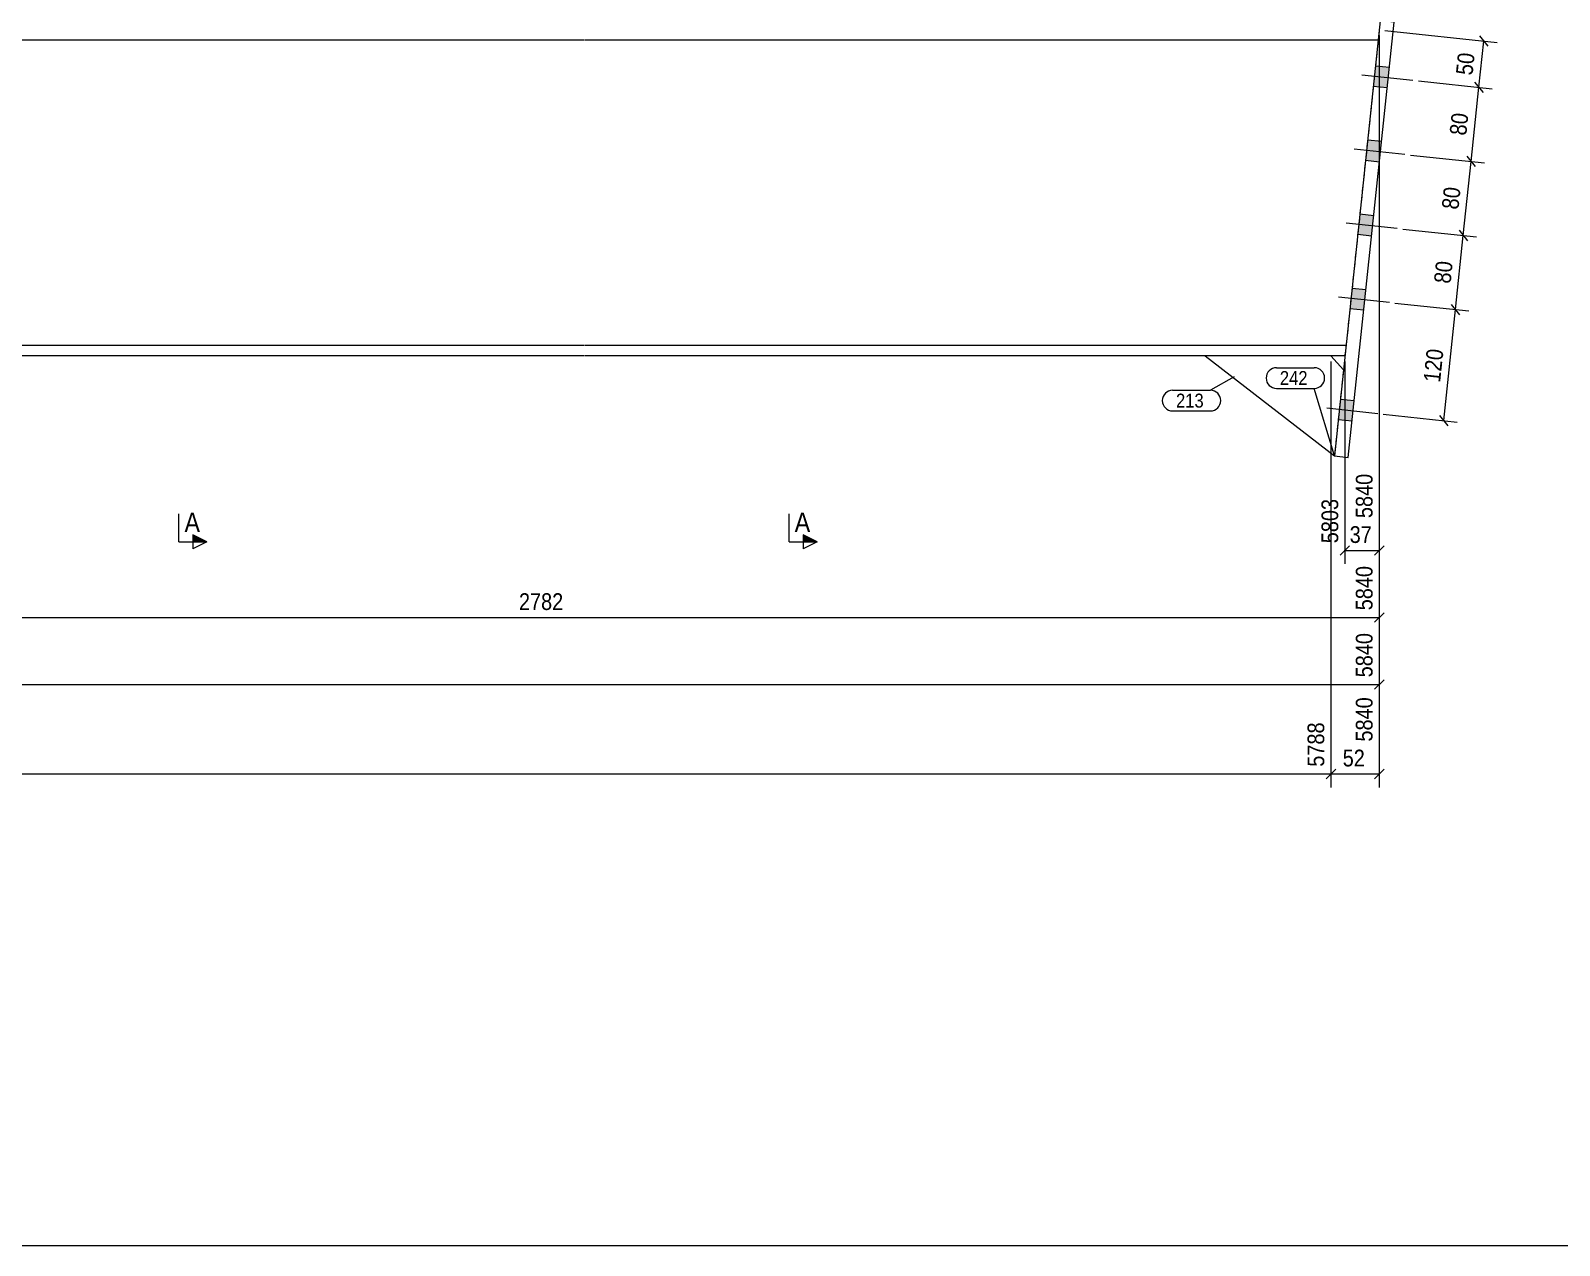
# Model space of a CAD drawing. Header units: millimetres. Extents: x 2 to 825, y 1 to 579.
# Drawn here: x 413.7 to 687.4, y 5 to 222.5 of the extents above; entities that cross this region are included whole.
import ezdxf

# ---------------------------------------------------------------- set-up
doc = ezdxf.new("R2010")
doc.units = ezdxf.units.MM
doc.linetypes.add('XKITLINE00', pattern=[0])
doc.linetypes.add('XKITLINE01', pattern=[4, 1, -1, 1, -1])
for name, color, linetype, lineweight in [('Bolt', 3, 'Continuous', 0), ('Dimensions', 7, 'Continuous', 0), ('DrawingSheet', 5, 'Continuous', 0), ('Part', 2, 'Continuous', 0), ('PartMark', 7, 'Continuous', 0), ('Section', 6, 'Continuous', 0)]:
    doc.layers.add(name, color=color, linetype=linetype, lineweight=lineweight)
doc.styles.add('ARIAL', font='ARIAL.TTF')

# ---------------------------------------------------------------- blocks, each defined once
blk = doc.blocks.new('*A8')
at = {"layer": 'Bolt'}
for points in [[(656.55, 212.18), (654.06, 212.44), (654.45, 216.09), (656.93, 215.83)], [(656.55, 212.18), (654.06, 212.44), (654.45, 216.09), (656.93, 215.83)], [(655.15, 198.92), (652.66, 199.19), (653.05, 202.83), (655.53, 202.57)], [(655.15, 198.92), (652.66, 199.19), (653.05, 202.83), (655.53, 202.57)], [(653.75, 185.66), (651.26, 185.93), (651.65, 189.57), (654.14, 189.31)], [(653.75, 185.66), (651.26, 185.93), (651.65, 189.57), (654.14, 189.31)], [(652.35, 172.4), (649.87, 172.67), (650.25, 176.31), (652.74, 176.05)], [(652.35, 172.4), (649.87, 172.67), (650.25, 176.31), (652.74, 176.05)], [(650.25, 152.51), (647.77, 152.78), (648.15, 156.42), (650.64, 156.16)], [(650.25, 152.51), (647.77, 152.78), (648.15, 156.42), (650.64, 156.16)]]:
    blk.add_hatch(color=3, dxfattribs=at).paths.add_polyline_path(points, flags=17)
at = {"layer": 'Bolt', "color": 3, "linetype": 'XKITLINE00', "lineweight": 0}
for p, q in [((661.13, 213.54), (652.02, 214.5)), ((661.13, 213.54), (652.02, 214.5)), ((656.93, 215.83), (654.45, 216.09)), ((656.93, 215.83), (654.45, 216.09)), ((656.55, 212.18), (654.06, 212.44)), ((656.55, 212.18), (654.06, 212.44)), ((655.53, 202.57), (653.05, 202.83)), ((655.53, 202.57), (653.05, 202.83)), ((659.73, 200.28), (650.62, 201.24)), ((659.73, 200.28), (650.62, 201.24)), ((655.15, 198.92), (652.66, 199.19)), ((655.15, 198.92), (652.66, 199.19)), ((654.14, 189.31), (651.65, 189.57)), ((654.14, 189.31), (651.65, 189.57)), ((658.34, 187.02), (649.22, 187.98)), ((658.34, 187.02), (649.22, 187.98)), ((653.75, 185.66), (651.26, 185.93)), ((653.75, 185.66), (651.26, 185.93)), ((652.74, 176.05), (650.25, 176.31)), ((652.74, 176.05), (650.25, 176.31)), ((656.94, 173.76), (647.82, 174.72)), ((656.94, 173.76), (647.82, 174.72)), ((652.35, 172.4), (649.87, 172.67)), ((652.35, 172.4), (649.87, 172.67)), ((650.64, 156.16), (648.15, 156.42)), ((650.64, 156.16), (648.15, 156.42)), ((654.84, 153.87), (645.72, 154.84)), ((654.84, 153.87), (645.72, 154.84)), ((650.25, 152.51), (647.77, 152.78)), ((650.25, 152.51), (647.77, 152.78))]:
    blk.add_line(p, q, dxfattribs=at)
blk = doc.blocks.new('*A10')
at = {"layer": 'Part', "color": 7, "linetype": 'XKITLINE01', "lineweight": 0}
blk.add_line((655.13, 222.56), (648.98, 164.22), dxfattribs=at)
at = {"layer": 'Part', "color": 2, "linetype": 'XKITLINE00', "lineweight": 0}
for p, q in [((512.75, 220.72), (403.62, 220.72)), ((654.94, 220.72), (512.85, 220.72)), ((512.75, 166.06), (403.62, 166.06)), ((512.75, 164.22), (403.62, 164.22)), ((649.17, 166.06), (512.85, 166.06)), ((648.98, 164.22), (512.85, 164.22))]:
    blk.add_line(p, q, dxfattribs=at)
blk = doc.blocks.new('*A21')
at = {"layer": 'Part', "color": 2, "linetype": 'XKITLINE00', "lineweight": 0}
for p, q in [((655.3, 224.21), (647.09, 146.31)), ((649.57, 146.05), (657.79, 223.95)), ((657.79, 223.95), (655.3, 224.21)), ((647.09, 146.31), (649.57, 146.05))]:
    blk.add_line(p, q, dxfattribs=at)
blk = doc.blocks.new('*A25')
at = {"layer": 'Part', "color": 2, "linetype": 'XKITLINE00', "lineweight": 0}
for p, q in [((623.98, 164.22), (647.09, 146.31)), ((646.48, 164.22), (648.71, 161.74))]:
    blk.add_line(p, q, dxfattribs=at)
at = {"layer": 'Part', "color": 7, "linetype": 'XKITLINE01', "lineweight": 0}
for p, q in [((646.48, 164.22), (623.98, 164.22)), ((648.71, 161.74), (647.09, 146.31))]:
    blk.add_line(p, q, dxfattribs=at)
blk = doc.blocks.new('*A54')
at = {"layer": 'DrawingSheet', "color": 5, "linetype": 'XKITLINE00', "lineweight": 0}
blk.add_line((5, 5), (825, 5), dxfattribs=at)
blk = doc.blocks.new('*A62')
at = {"layer": 'Dimensions', "color": 7, "linetype": 'XKITLINE00', "lineweight": 0}
for p, q in [((657.93, 173.66), (671.14, 172.26)), ((666.66, 152.63), (668.76, 172.52)), ((668, 173.45), (669.51, 171.58)), ((655.83, 153.77), (669.04, 152.38)), ((665.9, 153.56), (667.41, 151.69))]:
    blk.add_line(p, q, dxfattribs=at)
at = {"layer": 'Dimensions', "color": 3}
for p in [(668.76, 172.52), (666.66, 152.63)]:
    blk.add_point(p, dxfattribs=at)
at = {"layer": 'Dimensions', "color": 3, "style": 'ARIAL', "width": 0.85}
blk.add_text('120', height=3, rotation=83.9784, dxfattribs=at).set_placement((666.01, 159.39))
blk = doc.blocks.new('*A63')
at = {"layer": 'Dimensions', "color": 7, "linetype": 'XKITLINE00', "lineweight": 0}
for p, q in [((659.33, 186.92), (672.54, 185.52)), ((669.4, 186.71), (670.91, 184.84)), ((668.76, 172.52), (670.15, 185.78)), ((657.93, 173.66), (671.14, 172.26)), ((668, 173.45), (669.51, 171.58))]:
    blk.add_line(p, q, dxfattribs=at)
at = {"layer": 'Dimensions', "color": 3}
for p in [(670.15, 185.78), (668.76, 172.52)]:
    blk.add_point(p, dxfattribs=at)
at = {"layer": 'Dimensions', "color": 3, "style": 'ARIAL', "width": 0.85}
blk.add_text('80', height=3, rotation=83.9784, dxfattribs=at).set_placement((667.88, 177.08))
blk = doc.blocks.new('*A64')
at = {"layer": 'Dimensions', "color": 7, "linetype": 'XKITLINE00', "lineweight": 0}
for p, q in [((660.73, 200.18), (673.94, 198.78)), ((670.8, 199.97), (672.31, 198.1)), ((670.15, 185.78), (671.55, 199.04)), ((659.33, 186.92), (672.54, 185.52)), ((669.4, 186.71), (670.91, 184.84))]:
    blk.add_line(p, q, dxfattribs=at)
at = {"layer": 'Dimensions', "color": 3}
for p in [(671.55, 199.04), (670.15, 185.78)]:
    blk.add_point(p, dxfattribs=at)
at = {"layer": 'Dimensions', "color": 3, "style": 'ARIAL', "width": 0.85}
blk.add_text('80', height=3, rotation=83.9784, dxfattribs=at).set_placement((669.28, 190.34))
blk = doc.blocks.new('*A65')
at = {"layer": 'Dimensions', "color": 7, "linetype": 'XKITLINE00', "lineweight": 0}
for p, q in [((662.13, 213.44), (675.34, 212.04)), ((671.55, 199.04), (672.95, 212.3)), ((672.2, 213.23), (673.71, 211.36)), ((660.73, 200.18), (673.94, 198.78)), ((670.8, 199.97), (672.31, 198.1))]:
    blk.add_line(p, q, dxfattribs=at)
at = {"layer": 'Dimensions', "color": 3}
for p in [(672.95, 212.3), (671.55, 199.04)]:
    blk.add_point(p, dxfattribs=at)
at = {"layer": 'Dimensions', "color": 3, "style": 'ARIAL', "width": 0.85}
blk.add_text('80', height=3, rotation=83.9784, dxfattribs=at).set_placement((670.68, 203.59))
blk = doc.blocks.new('*A66')
at = {"layer": 'Dimensions', "color": 7, "linetype": 'XKITLINE00', "lineweight": 0}
for p, q in [((656.12, 222.45), (676.21, 220.33)), ((672.95, 212.3), (673.83, 220.58)), ((673.07, 221.52), (674.58, 219.65)), ((662.13, 213.44), (675.34, 212.04)), ((672.2, 213.23), (673.71, 211.36))]:
    blk.add_line(p, q, dxfattribs=at)
at = {"layer": 'Dimensions', "color": 3}
for p in [(673.83, 220.58), (672.95, 212.3)]:
    blk.add_point(p, dxfattribs=at)
at = {"layer": 'Dimensions', "color": 3, "style": 'ARIAL', "width": 0.85}
blk.add_text('50', height=3, rotation=83.9784, dxfattribs=at).set_placement((671.81, 214.37))
blk = doc.blocks.new('*A73')
at = {"layer": 'Dimensions', "color": 7, "linetype": 'XKITLINE00', "lineweight": 0}
for p, q in [((655.13, 221.56), (655.13, 126.99)), ((648.98, 163.22), (648.98, 126.99)), ((649.82, 130.24), (648.13, 128.54)), ((648.98, 129.39), (655.13, 129.39)), ((655.98, 130.24), (654.28, 128.54))]:
    blk.add_line(p, q, dxfattribs=at)
at = {"layer": 'Dimensions', "color": 3}
for p in [(648.98, 129.39), (655.13, 129.39)]:
    blk.add_point(p, dxfattribs=at)
at = {"layer": 'Dimensions', "color": 3, "style": 'ARIAL', "width": 0.85}
for s, p in [('5840', (653.93, 135.19)), ('5803', (647.78, 130.69))]:
    blk.add_text(s, height=3, rotation=90.0002, dxfattribs=at).set_placement(p)
blk.add_text('37', height=3, dxfattribs=at).set_placement((649.83, 130.74))
blk = doc.blocks.new('*A75')
at = {"layer": 'PartMark', "color": 7, "linetype": 'XKITLINE00', "lineweight": 0}
for p, q in [((636.73, 162.11), (643.49, 162.11)), ((636.73, 158.41), (643.49, 158.41)), ((647.09, 146.31), (643.49, 158.41))]:
    blk.add_line(p, q, dxfattribs=at)
for centre, start, end in [((636.73, 160.26), 90, 270), ((643.49, 160.26), 270, 90)]:
    blk.add_arc(centre, 1.85, start, end, dxfattribs=at)
at = {"layer": 'PartMark', "color": 3, "style": 'ARIAL', "width": 0.85}
blk.add_text('242', height=2.5, dxfattribs=at).set_placement((637.33, 159.01))
blk = doc.blocks.new('*A77')
at = {"layer": 'PartMark', "color": 7, "linetype": 'XKITLINE00', "lineweight": 0}
for p, q in [((629.15, 160.47), (624.9, 158.07)), ((618.14, 158.07), (624.9, 158.07)), ((618.14, 154.37), (624.9, 154.37))]:
    blk.add_line(p, q, dxfattribs=at)
for centre, start, end in [((618.14, 156.22), 90, 270), ((624.9, 156.22), 270, 90)]:
    blk.add_arc(centre, 1.85, start, end, dxfattribs=at)
at = {"layer": 'PartMark', "color": 3, "style": 'ARIAL', "width": 0.85}
blk.add_text('213', height=2.5, dxfattribs=at).set_placement((618.74, 154.97))
blk = doc.blocks.new('*A83')
at = {"layer": 'Section'}
for points in [[(551.98, 267.67), (554.48, 267.67), (551.98, 266.42)], [(551.98, 132.19), (554.48, 130.94), (551.98, 130.94)]]:
    blk.add_hatch(color=3, dxfattribs=at).paths.add_polyline_path(points, flags=17)
at = {"layer": 'Section', "color": 3, "linetype": 'XKITLINE00', "lineweight": 0}
for p, q in [((551.98, 266.42), (551.98, 268.92)), ((551.98, 268.92), (554.48, 267.67)), ((554.48, 267.67), (551.98, 266.42)), ((554.48, 130.94), (551.98, 132.19)), ((551.98, 132.19), (551.98, 129.69)), ((554.48, 130.94), (551.98, 129.69))]:
    blk.add_line(p, q, dxfattribs=at)
at = {"layer": 'Section', "color": 1, "linetype": 'XKITLINE00', "lineweight": 0}
for p, q in [((549.48, 267.67), (549.48, 262.67)), ((549.48, 267.67), (554.48, 267.67)), ((549.48, 130.94), (549.48, 135.94)), ((549.48, 130.94), (554.48, 130.94))]:
    blk.add_line(p, q, dxfattribs=at)
at = {"layer": 'Section', "color": 7, "style": 'ARIAL', "width": 0.85}
for p in [(550.48, 262.42), (550.48, 132.69)]:
    blk.add_text('A', height=3.5, dxfattribs=at).set_placement(p)
blk = doc.blocks.new('*A85')
at = {"layer": 'Section'}
for points in [[(442.75, 267.67), (445.25, 267.67), (442.75, 266.42)], [(442.75, 132.19), (445.25, 130.94), (442.75, 130.94)]]:
    blk.add_hatch(color=3, dxfattribs=at).paths.add_polyline_path(points, flags=17)
at = {"layer": 'Section', "color": 3, "linetype": 'XKITLINE00', "lineweight": 0}
for p, q in [((442.75, 266.42), (442.75, 268.92)), ((442.75, 268.92), (445.25, 267.67)), ((445.25, 267.67), (442.75, 266.42)), ((445.25, 130.94), (442.75, 132.19)), ((442.75, 132.19), (442.75, 129.69)), ((445.25, 130.94), (442.75, 129.69))]:
    blk.add_line(p, q, dxfattribs=at)
at = {"layer": 'Section', "color": 1, "linetype": 'XKITLINE00', "lineweight": 0}
for p, q in [((440.25, 267.67), (440.25, 262.67)), ((440.25, 267.67), (445.25, 267.67)), ((440.25, 130.94), (440.25, 135.94)), ((440.25, 130.94), (445.25, 130.94))]:
    blk.add_line(p, q, dxfattribs=at)
at = {"layer": 'Section', "color": 7, "style": 'ARIAL', "width": 0.85}
for p in [(441.25, 262.42), (441.25, 132.69)]:
    blk.add_text('A', height=3.5, dxfattribs=at).set_placement(p)
blk = doc.blocks.new('*A90')
at = {"layer": 'Dimensions', "color": 7, "linetype": 'XKITLINE00', "lineweight": 0}
for p, q in [((646.48, 163.22), (646.48, 86.99)), ((56.45, 89.39), (646.48, 89.39)), ((647.32, 90.24), (645.63, 88.54))]:
    blk.add_line(p, q, dxfattribs=at)
at = {"layer": 'Dimensions', "color": 3}
blk.add_point((646.48, 89.39), dxfattribs=at)
at = {"layer": 'Dimensions', "color": 3, "style": 'ARIAL', "width": 0.85}
blk.add_text('5788', height=3, rotation=90.0002, dxfattribs=at).set_placement((645.28, 90.69))
blk = doc.blocks.new('*A91')
at = {"layer": 'Dimensions', "color": 7, "linetype": 'XKITLINE00', "lineweight": 0}
for p, q in [((655.13, 221.56), (655.13, 86.99)), ((646.48, 163.22), (646.48, 86.99)), ((647.32, 90.24), (645.63, 88.54)), ((646.48, 89.39), (655.13, 89.39)), ((655.98, 90.24), (654.28, 88.54))]:
    blk.add_line(p, q, dxfattribs=at)
at = {"layer": 'Dimensions', "color": 3}
for p in [(646.48, 89.39), (655.13, 89.39)]:
    blk.add_point(p, dxfattribs=at)
at = {"layer": 'Dimensions', "color": 3, "style": 'ARIAL', "width": 0.85}
blk.add_text('5840', height=3, rotation=90.0002, dxfattribs=at).set_placement((653.93, 95.19))
blk.add_text('52', height=3, dxfattribs=at).set_placement((648.58, 90.74))
blk = doc.blocks.new('*A94')
at = {"layer": 'Dimensions', "color": 7, "linetype": 'XKITLINE00', "lineweight": 0}
for p, q in [((655.13, 221.56), (655.13, 102.99)), ((81.45, 105.39), (655.13, 105.39)), ((655.98, 106.24), (654.28, 104.54))]:
    blk.add_line(p, q, dxfattribs=at)
at = {"layer": 'Dimensions', "color": 3}
blk.add_point((655.13, 105.39), dxfattribs=at)
at = {"layer": 'Dimensions', "color": 3, "style": 'ARIAL', "width": 0.85}
blk.add_text('5840', height=3, rotation=90.0002, dxfattribs=at).set_placement((653.93, 106.69))
blk = doc.blocks.new('*A98')
at = {"layer": 'Dimensions', "color": 7, "linetype": 'XKITLINE00', "lineweight": 0}
for p, q in [((655.13, 221.56), (655.13, 114.99)), ((655.98, 118.24), (654.28, 116.54)), ((356.02, 117.39), (655.13, 117.39))]:
    blk.add_line(p, q, dxfattribs=at)
at = {"layer": 'Dimensions', "color": 3}
blk.add_point((655.13, 117.39), dxfattribs=at)
at = {"layer": 'Dimensions', "color": 3, "style": 'ARIAL', "width": 0.85}
blk.add_text('5840', height=3, rotation=90.0002, dxfattribs=at).set_placement((653.93, 118.69))
blk.add_text('2782', height=3, dxfattribs=at).set_placement((501.12, 118.74))

msp = doc.modelspace()

# ---------------------------------------------------------------- block references
at = {"lineweight": 0}
for name in ['*A54', '*A85', '*A83', '*A21', '*A66', '*A94', '*A98', '*A73', '*A91', '*A8', '*A65', '*A64', '*A63', '*A62', '*A25', '*A90', '*A75', '*A77']:
    msp.add_blockref(name, (0, 0), dxfattribs=at)
at = {"layer": 'Part', "lineweight": 0}
msp.add_blockref('*A10', (0, 0), dxfattribs=at)

doc.saveas('drawing.dxf')
